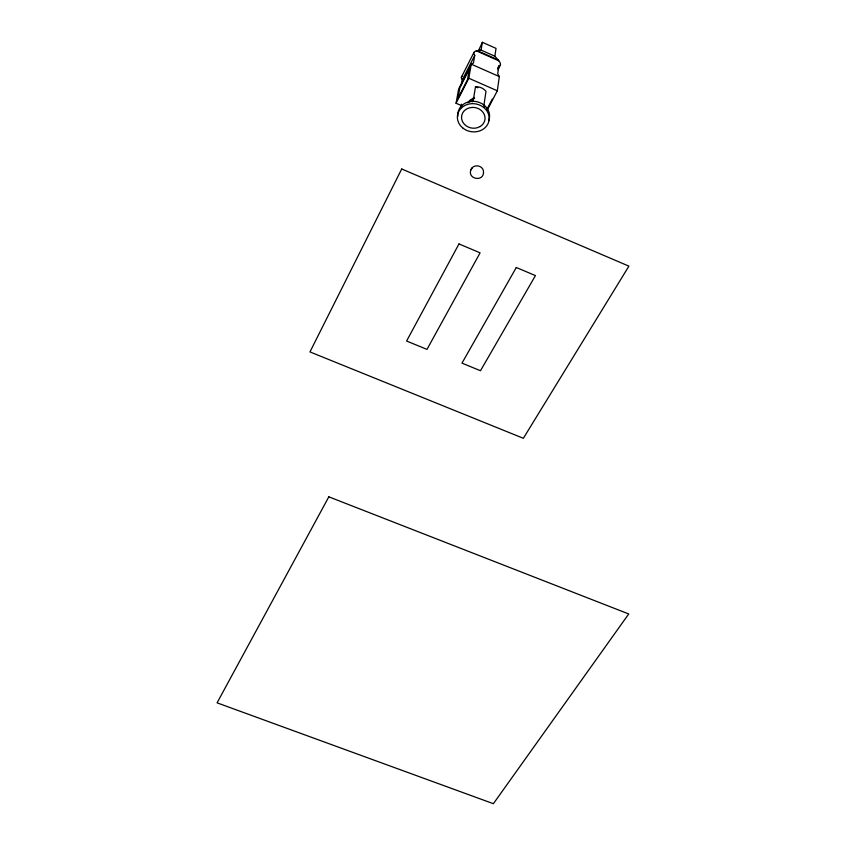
<?xml version="1.0" encoding="UTF-8"?>
<svg xmlns="http://www.w3.org/2000/svg" width="846" height="846" viewBox="0 0 846 846"><rect width="100%" height="100%" fill="white"/><g stroke="black" fill="none" stroke-linecap="round" stroke-linejoin="round"><path stroke-width="1.27" d="M487.296 109.969L497.321 90.797L499.309 76.574L497.712 73.814L498.812 66.062L500.42 65.026A11.537 4.97 27.5 0 0 498.844 60.817L494.857 56.217L481.078 50.094L476.351 50.845A15.027 6.482 27.5 0 0 473.633 53.161L474.743 55.413L473.443 63.09L471.233 64.169L458.659 88.936L456.068 103.254L461.969 105.835M494.857 56.217L496.02 48.37L482.357 42.3A44.214 5.203 -66.3 0 1 478.096 51.384M472.163 101.932L472.692 98.739M481.078 50.094L482.357 42.3M477.831 87.773L475.494 86.747L473.168 100.991L470.186 101.509A11.717 10.342 9.4 0 0 467.489 102.704M456.068 103.254L468.811 78.244L471.233 64.169L499.309 76.574M461.271 85.573L462.276 79.989L474.743 55.413M470.915 169.835C467.225 179.066 483.489 182.313 483.531 172.246C483.743 165.245 473.252 163.363 470.915 169.835L472.205 167.804M461.461 77.081L473.897 52.526M497.607 68.389L498.812 66.062M498.019 69.679L500.42 65.026M486.841 109.546L492.298 99.088M468.811 78.244L497.321 90.797M477.281 50.654L497.998 59.833M476.351 50.845L498.844 60.817M484.79 107.294L483.838 105.665L486.006 91.368A11.537 10.247 9.4 0 0 475.494 86.747M462.276 79.989L461.197 77.716A14.89 6.62 27.4 0 1 462.434 76.024M472.47 99.532A3.712 3.289 9.4 0 1 473.961 97.438M468.504 102.102A7.508 6.652 9.4 0 1 474.595 98.411M457.876 116.293A15.937 14.044 9.4 0 1 475.568 101.478A15.937 14.044 9.4 0 1 488.65 120.661M461.556 104.185A4.357 0.539 -66.6 0 1 460.732 106.279A4.367 0.539 -66.6 0 1 460.922 107.791M469.35 69.034L467.51 79.609L457.972 98.337L459.896 87.624L469.35 69.034M401.723 168.978L309.964 351.925L523.357 438.302L628.916 266.141L401.723 168.978M458.987 243.934L406.598 341.023L426.987 349.387L480.084 252.838L458.987 243.934M328.83 496.835L217.084 702.846L493.387 803.7L628.726 613.963L328.83 496.835M516.293 267.495L461.979 363.135L480.486 370.728L535.444 275.585L516.293 267.495M480.137 126.53L477.43 127.704A11.791 10.385 9.4 0 1 462.297 121.094A11.791 10.385 9.4 0 1 469.118 107.918L472.121 107.4A11.791 10.385 9.4 0 1 484.293 114.527A11.791 10.385 9.4 0 1 480.137 126.53M463.153 128.285A15.979 14.075 9.4 0 0 488.999 120.692A15.979 14.075 9.4 0 0 467.743 104.344A15.979 14.075 9.4 0 0 463.153 128.285"/></g></svg>
